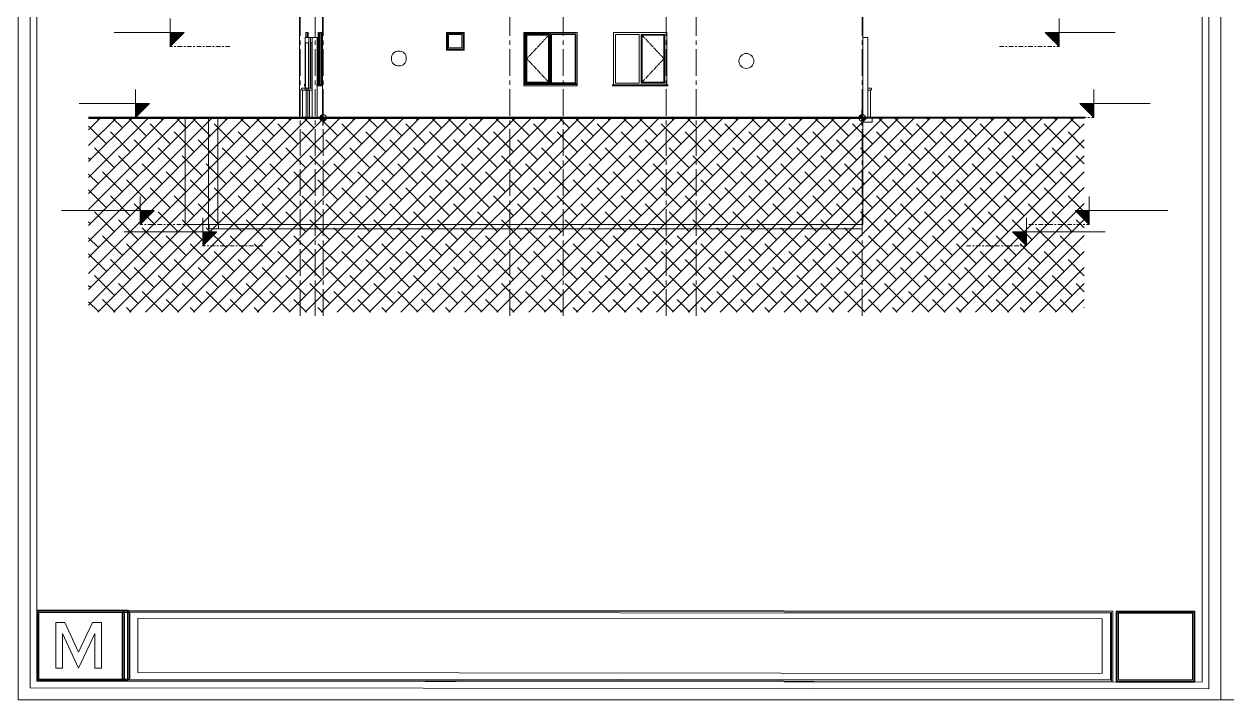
# Model space of a CAD drawing. Header units: millimetres. Extents: x 1373 to 40779, y 1939 to 6439.
# Drawn here: x 30032 to 33416, y 1939 to 3839 of the extents above; entities that cross this region are included whole.
import ezdxf

# ---------------------------------------------------------------- set-up
doc = ezdxf.new("R2010")
doc.units = ezdxf.units.MM
for name, pattern in [('Center', [3, 1.2, -0.6, 0.6, -0.6]), ('Centre', [1.34939, 0.635, -0.23813, 0.23813, -0.23813]), ('DASHDOTX2', [50.8, 25.4, -12.7, 0, -12.7]), ('IMPORT-CENTER2', [112.5, 75, -12.5, 12.5, -12.5])]:
    doc.linetypes.add(name, pattern=pattern)
for name, color, linetype, lineweight in [('A-ANNO-DIMS', 211, 'Continuous', 18), ('A-DETL', 6, 'Continuous', 30), ('A-FLOR', 192, 'Continuous', 30), ('A-FLOR-LEVL', 51, 'Continuous', 18), ('A-GLAZ', 151, 'Continuous', 18), ('A-WALL', 20, 'Continuous', 9), ('kest', 4, 'DASHDOTX2', 50), ('S-GRID', 252, 'IMPORT-CENTER2', 5), ('ÖLÇÜ', 30, 'Continuous', 20)]:
    doc.layers.add(name, color=color, linetype=linetype, lineweight=lineweight)
doc.layers.add('TEFRIŞ', color=7, linetype='Continuous')
doc.layers.add('Çember', color=7, linetype='Continuous')

# ---------------------------------------------------------------- blocks, each defined once
blk = doc.blocks.new('RFFRFR')
at = {"layer": 'A-FLOR-LEVL'}
for points in [[(27079, -1469.4), (27079, -1508.9), (27039.6, -1469.4)], [(27079, -1772.2), (27079, -1811.7), (27039.6, -1772.2)], [(27079, -2072.2), (27079, -2111.7), (27039.6, -2072.2)], [(27079, -2372.2), (27079, -2411.7), (27039.6, -2372.2)], [(27079, -2672.2), (27079, -2711.7), (27039.6, -2672.2)], [(27097.9, -2972.2), (27097.9, -3011.7), (27058.4, -2972.2)], [(26981.1, -3072.2), (26981.1, -3111.7), (26941.6, -3072.2)], [(27079, -3271.7), (27079, -3311.2), (27039.6, -3271.7)], [(27065.5, -3572.2), (27065.5, -3611.7), (27026, -3572.2)], [(26889.4, -3632.2), (26889.4, -3671.7), (26849.9, -3632.2)]]:
    blk.add_hatch(color=256, dxfattribs=at).paths.add_polyline_path(points)
for p, q in [((27079, -1508.9), (27079, -1430)), ((27039.6, -1469.4), (27079, -1508.9)), ((27039.6, -1469.4), (27237, -1469.4)), ((27079, -1811.7), (27079, -1732.7)), ((27039.6, -1772.2), (27079, -1811.7)), ((27039.6, -1772.2), (27237, -1772.2)), ((27079, -2111.7), (27079, -2032.7)), ((27039.6, -2072.2), (27079, -2111.7)), ((27039.6, -2072.2), (27237, -2072.2)), ((27079, -2411.7), (27079, -2332.7)), ((27039.6, -2372.2), (27079, -2411.7)), ((27039.6, -2372.2), (27237, -2372.2)), ((27079, -2711.7), (27079, -2632.7)), ((27039.6, -2672.2), (27079, -2711.7)), ((27039.6, -2672.2), (27237, -2672.2)), ((27097.9, -3011.7), (27097.9, -2932.7)), ((27058.4, -2972.2), (27097.9, -3011.7)), ((27058.4, -2972.2), (27255.9, -2972.2)), ((26981.1, -3111.7), (26981.1, -3032.7)), ((26941.6, -3072.2), (26981.1, -3111.7)), ((26941.6, -3072.2), (27139.1, -3072.2)), ((27079, -3311.2), (27079, -3232.2)), ((27039.6, -3271.7), (27079, -3311.2)), ((27039.6, -3271.7), (27237, -3271.7)), ((27065.5, -3611.7), (27065.5, -3532.7)), ((27026, -3572.2), (27065.5, -3611.7)), ((27026, -3572.2), (27286.7, -3572.2)), ((26889.4, -3671.7), (26889.4, -3592.7)), ((26849.9, -3632.2), (26889.4, -3671.7)), ((26849.9, -3632.2), (27110.6, -3632.2))]:
    blk.add_line(p, q, dxfattribs=at)
at = {"layer": 'A-FLOR-LEVL', "linetype": 'Centre', "ltscale": 20}
for p, q in [((26909.9, -1508.9), (27079, -1508.9)), ((26909.9, -1811.7), (27079, -1811.7)), ((26909.9, -2111.7), (27079, -2111.7)), ((26909.9, -2411.7), (27079, -2411.7)), ((26909.9, -2711.7), (27079, -2711.7)), ((26929.9, -3011.7), (27099, -3011.7)), ((26813.1, -3111.7), (26982.2, -3111.7)), ((26909.9, -3311.2), (27079, -3311.2)), ((26896.4, -3611.7), (27065.5, -3611.7)), ((26720.2, -3671.7), (26889.4, -3671.7))]:
    blk.add_line(p, q, dxfattribs=at)
blk = doc.blocks.new('JTIRJRT')
at = {"layer": 'A-FLOR-LEVL'}
for points in [[(21893.2, -1469.4), (21893.2, -1508.9), (21932.7, -1469.4)], [(21893.2, -1772.2), (21893.2, -1811.7), (21932.7, -1772.2)], [(21893.2, -2072.2), (21893.2, -2111.7), (21932.7, -2072.2)], [(21893.2, -2372.2), (21893.2, -2411.7), (21932.7, -2372.2)], [(21893.2, -2672.2), (21893.2, -2711.7), (21932.7, -2672.2)], [(21874.3, -2972.2), (21874.3, -3011.7), (21913.8, -2972.2)], [(21991.1, -3072.2), (21991.1, -3111.7), (22030.6, -3072.2)], [(21893.2, -3271.7), (21893.2, -3311.2), (21932.7, -3271.7)], [(21906.7, -3572.2), (21906.7, -3611.7), (21946.2, -3572.2)], [(22082.9, -3632.2), (22082.9, -3671.7), (22122.4, -3632.2)]]:
    blk.add_hatch(color=256, dxfattribs=at).paths.add_polyline_path(points)
for p, q in [((21893.2, -1508.9), (21893.2, -1430)), ((21932.7, -1469.4), (21735.2, -1469.4)), ((21932.7, -1469.4), (21893.2, -1508.9)), ((21893.2, -1811.7), (21893.2, -1732.7)), ((21932.7, -1772.2), (21735.2, -1772.2)), ((21932.7, -1772.2), (21893.2, -1811.7)), ((21893.2, -2111.7), (21893.2, -2032.7)), ((21932.7, -2072.2), (21735.2, -2072.2)), ((21932.7, -2072.2), (21893.2, -2111.7)), ((21893.2, -2411.7), (21893.2, -2332.7)), ((21932.7, -2372.2), (21735.2, -2372.2)), ((21932.7, -2372.2), (21893.2, -2411.7)), ((21893.2, -2711.7), (21893.2, -2632.7)), ((21932.7, -2672.2), (21735.2, -2672.2)), ((21932.7, -2672.2), (21893.2, -2711.7)), ((21874.3, -3011.7), (21874.3, -2932.7)), ((21913.8, -2972.2), (21716.4, -2972.2)), ((21913.8, -2972.2), (21874.3, -3011.7)), ((21991.1, -3111.7), (21991.1, -3032.7)), ((22030.6, -3072.2), (21833.2, -3072.2)), ((22030.6, -3072.2), (21991.1, -3111.7)), ((21893.2, -3311.2), (21893.2, -3232.2)), ((21932.7, -3271.7), (21735.2, -3271.7)), ((21932.7, -3271.7), (21893.2, -3311.2)), ((22075.9, -3311.7), (21878.4, -3311.7)), ((21906.7, -3611.7), (21906.7, -3532.7)), ((21946.2, -3572.2), (21685.5, -3572.2)), ((21946.2, -3572.2), (21906.7, -3611.7)), ((22082.9, -3671.7), (22082.9, -3592.7)), ((22122.4, -3632.2), (21861.7, -3632.2)), ((22122.4, -3632.2), (22082.9, -3671.7))]:
    blk.add_line(p, q, dxfattribs=at)
at = {"layer": 'A-FLOR-LEVL', "linetype": 'Centre', "ltscale": 20}
for p, q in [((22062.3, -1508.9), (21893.2, -1508.9)), ((22062.3, -1811.7), (21893.2, -1811.7)), ((22062.3, -2111.7), (21893.2, -2111.7)), ((22062.3, -2411.7), (21893.2, -2411.7)), ((22062.3, -2711.7), (21893.2, -2711.7)), ((22042.4, -3011.7), (21873.3, -3011.7)), ((22159.2, -3111.7), (21990, -3111.7)), ((22062.3, -3311.2), (21893.2, -3311.2)), ((22075.9, -3611.7), (21906.7, -3611.7)), ((22252, -3671.7), (22082.9, -3671.7))]:
    blk.add_line(p, q, dxfattribs=at)
blk = doc.blocks.new('sfthgfhfgh')
at = {"layer": 'ÖLÇÜ'}
h = blk.add_hatch(color=256, dxfattribs=at)
h.paths.add_polyline_path([(-3322, 15884), (-3321, 15834), (-3272, 15835, 0.414214)])
h.paths.add_polyline_path([(-3371, 15834, 0.414214), (-3321, 15785), (-3321, 15834)])
at = {"layer": 'TEFRIŞ', "color": 4}
blk.add_line((-3320, 15720), (-3322, 15951), dxfattribs=at)
at = {"layer": 'ÖLÇÜ'}
blk.add_line((-3406, 15834), (-2971, 15838), dxfattribs=at)
blk.add_circle((-3321, 15834), 49.5, dxfattribs=at)

msp = doc.modelspace()

# ---------------------------------------------------------------- hatches: boundary and pattern name
at = {"layer": 'A-DETL', "lineweight": 25}
h = msp.add_hatch(dxfattribs=at)
h.set_pattern_fill('ANSI38', color=8, scale=10)
h.paths.add_polyline_path([(30213.6, 3575.8), (33014.1, 3575.8), (33014.1, 3028.9), (30213.6, 3028.9)])

# ---------------------------------------------------------------- linework, layer by layer
at = {"layer": 'A-ANNO-DIMS', "lineweight": 18, "ltscale": 2}
for p, q in [((30067.5, 1991.1), (30067.5, 2191.1)), ((30067.5, 2191.1), (30314.1, 2191.1)), ((30067.5, 1991.1), (30067.5, 2191.1)), ((30070.7, 2188), (30311, 2188)), ((30070.7, 1994.2), (30070.7, 2188)), ((30073.8, 2184.9), (30307.9, 2184.9)), ((30073.8, 1997.4), (30073.8, 2184.9)), ((30329.4, 2184.9), (30090.9, 2184.9)), ((30326.2, 2188), (30094, 2188)), ((30323.1, 2191.1), (30097.1, 2191.1)), ((30307.9, 1997.4), (30307.9, 2184.9)), ((30311, 1994.2), (30311, 2188)), ((30314.1, 1991.1), (30314.1, 2191.1)), ((30323.1, 2191.1), (33094.2, 2188.7)), ((30323.1, 1991.1), (30323.1, 2191.1)), ((30326.2, 2188), (33091, 2185.5)), ((30326.2, 1994.2), (30326.2, 2188)), ((30329.4, 2184.9), (33087.9, 2182.4)), ((30329.4, 1997.4), (30329.4, 2184.9)), ((33064.6, 2166.4), (30351.5, 2168.9)), ((30351.5, 2015.8), (30351.5, 2168.9)), ((33064.6, 2013.3), (33064.6, 2166.4)), ((33087.9, 1994.9), (33087.9, 2182.4)), ((33091, 1991.8), (33091, 2185.5)), ((33094.2, 1988.7), (33094.2, 2188.7)), ((33104.1, 2188.7), (33325.2, 2188.7)), ((33104.1, 1988.7), (33104.1, 2188.7)), ((33107.2, 2185.5), (33322.1, 2185.5)), ((33107.2, 1991.8), (33107.2, 2185.5)), ((33110.3, 2182.4), (33319, 2182.4)), ((33110.3, 1994.9), (33110.3, 2182.4)), ((33319, 1994.9), (33319, 2182.4)), ((33322.1, 1991.8), (33322.1, 2185.5)), ((33325.2, 1988.7), (33325.2, 2188.7)), ((30121.4, 2028.3), (30121.4, 2156.4)), ((30121.4, 2028.3), (30121.4, 2156.4)), ((30121.4, 2156.4), (30146.4, 2156.4)), ((30146.4, 2156.4), (30185.5, 2072.5)), ((30185.5, 2072.5), (30224.6, 2156.4)), ((30224.6, 2156.4), (30249.6, 2156.4)), ((30249.6, 2028.3), (30249.6, 2156.4)), ((30140.2, 2028.3), (30140.2, 2125.4)), ((30140.2, 2125.4), (30185.5, 2028.1)), ((30185.5, 2028.1), (30230.8, 2125.4)), ((30230.8, 2028.3), (30230.8, 2125.4)), ((30073.8, 1997.4), (30307.9, 1997.4)), ((30329.4, 1997.4), (30090.9, 1997.4)), ((30121.4, 2028.3), (30140.2, 2028.3)), ((30230.8, 2028.3), (30249.6, 2028.3)), ((30329.4, 1997.4), (33087.9, 1994.9)), ((33064.6, 2013.3), (30351.5, 2015.8)), ((30067.5, 1991.1), (30314.1, 1991.1)), ((30070.7, 1994.2), (30311, 1994.2)), ((30326.2, 1994.2), (30094, 1994.2)), ((30323.1, 1991.1), (30097.1, 1991.1)), ((30323.1, 1991.1), (33094.2, 1988.7)), ((30326.2, 1994.2), (33091, 1991.8)), ((33104.1, 1988.7), (33325.2, 1988.7)), ((33107.2, 1991.8), (33322.1, 1991.8)), ((33110.3, 1994.9), (33319, 1994.9))]:
    msp.add_line(p, q, dxfattribs=at)
for points in [[(30015, 1938.6), (33398.7, 1938.6), (33398.7, 6438.6), (30015, 6438.6)], [(33398.7, 1938.6), (37002.5, 1938.6), (37002.5, 6438.6), (33398.7, 6438.6)], [(30048.8, 1972.4), (33365, 1969.9), (33365, 6402.4), (30048.8, 6404.9)], [(30067.5, 1991.1), (33346.2, 1988.7), (33346.2, 6383.7), (30067.5, 6386.1)]]:
    msp.add_lwpolyline(points, close=True, dxfattribs=at)
at = {"layer": 'A-FLOR', "color": 1, "lineweight": 20}
for p, q in [((30551.2, 3275.8), (30551.2, 3263.8)), ((32389.2, 3263.8), (30551.2, 3263.8)), ((30552.9, 3275.8), (30552.9, 3263.8)), ((30579, 3275.8), (30579, 3263.8)), ((32389.2, 3275.8), (32389.2, 3263.8))]:
    msp.add_line(p, q, dxfattribs=at)
at = {"layer": 'A-GLAZ'}
for p, q in [((30833, 3801.8), (30823, 3801.8)), ((30823, 3801.8), (30823, 3659.3)), ((30828.6, 3811.7), (30829.1, 3812.8)), ((30828.6, 3801.8), (30828.6, 3811.7)), ((30831.1, 3811.7), (30828.6, 3811.7)), ((30829.3, 3807.8), (30828.7, 3809.5)), ((30828.7, 3809.5), (30828.7, 3801.8)), ((30831.1, 3809.5), (30828.7, 3809.5)), ((30829.1, 3812.8), (30831.1, 3812.8)), ((30829.3, 3807.8), (30829.3, 3801.8)), ((30831.1, 3807.8), (30829.3, 3807.8)), ((30829.6, 3815.8), (30829.6, 3812.8)), ((30833, 3659.3), (30833, 3801.8)), ((30838, 3801.8), (30833, 3801.8)), ((30842.5, 3801.8), (30838, 3801.8)), ((30838, 3801.8), (30838, 3659.3)), ((30842.5, 3576.8), (30842.5, 3801.8)), ((30856.5, 3801.8), (30842.5, 3801.8)), ((30856.5, 3801.8), (30856.5, 3669.2)), ((31220, 3815.8), (31220, 3765.8)), ((31270, 3815.8), (31220, 3815.8)), ((31223.2, 3812.6), (31266.8, 3812.6)), ((31223.2, 3769), (31223.2, 3812.6)), ((31226.3, 3809.5), (31263.7, 3809.5)), ((31226.3, 3772.1), (31226.3, 3809.5)), ((31263.7, 3809.5), (31263.7, 3772.1)), ((31266.8, 3812.6), (31266.8, 3769)), ((31270, 3765.8), (31270, 3815.8)), ((31441, 3671.1), (31441, 3812.8)), ((31442, 3811.7), (31441, 3812.8)), ((31441, 3812.8), (31512.5, 3812.8)), ((31442, 3672.1), (31442, 3811.7)), ((31511.4, 3811.7), (31442, 3811.7)), ((31446, 3807.8), (31444.2, 3809.5)), ((31444.2, 3809.5), (31444.2, 3674.3)), ((31509.2, 3809.5), (31444.2, 3809.5)), ((31446, 3807.8), (31446, 3676.1)), ((31507.5, 3807.8), (31446, 3807.8)), ((31509.2, 3809.5), (31507.5, 3807.8)), ((31507.5, 3676.1), (31507.5, 3807.8)), ((31509.2, 3674.3), (31509.2, 3809.5)), ((31512.5, 3812.8), (31511.4, 3811.7)), ((31511.4, 3811.7), (31511.4, 3672.1)), ((31512.5, 3812.8), (31512.5, 3671.1)), ((31515.5, 3672.1), (31515.5, 3811.8)), ((31515.5, 3811.8), (31584, 3811.8)), ((31515.5, 3809.8), (31515.5, 3811.8)), ((31584, 3811.8), (31515.5, 3811.8)), ((31582, 3809.8), (31515.5, 3809.8)), ((31582, 3809.8), (31582, 3674.1)), ((31584, 3811.8), (31584, 3672.1)), ((31584, 3672.1), (31584, 3811.8)), ((31696, 3673.3), (31696, 3809.8)), ((31696, 3809.8), (31762.5, 3809.8)), ((31762.5, 3809.8), (31762.5, 3673.3)), ((31768.3, 3673.3), (31768.3, 3809.8)), ((31768.3, 3809.8), (31834, 3809.8)), ((31769.4, 3808.8), (31769.4, 3675)), ((31769.4, 3808.8), (31833, 3808.8)), ((31770.5, 3807.8), (31769.4, 3808.8)), ((31770.5, 3676.1), (31770.5, 3807.8)), ((31770.5, 3807.8), (31832, 3807.8)), ((31833, 3808.8), (31832, 3807.8)), ((31832, 3807.8), (31832, 3676.1)), ((31833, 3675), (31833, 3808.8)), ((31834, 3809.8), (31834, 3673.3)), ((32391.2, 3801.8), (32405.2, 3801.8)), ((32405.2, 3801.8), (32405.2, 3576.8)), ((30823.6, 3659.3), (30823.6, 3786.8)), ((30823.6, 3786.8), (30832.3, 3786.8)), ((30832.3, 3786.8), (30832.3, 3659.3)), ((30838.3, 3659.3), (30838.3, 3786.8)), ((30838.3, 3786.8), (30842.2, 3786.8)), ((30842.2, 3786.8), (30842.2, 3659.3)), ((31220, 3765.8), (31270, 3765.8)), ((31266.8, 3769), (31223.2, 3769)), ((31263.7, 3772.1), (31226.3, 3772.1)), ((30825.2, 3659.3), (30815.6, 3659.3)), ((30815.8, 3659.3), (30815.6, 3659.3)), ((30820.8, 3669.1), (30823, 3669.5)), ((30820.8, 3665.8), (30820.8, 3669.1)), ((30823, 3669.1), (30820.8, 3669.1)), ((30823, 3665.8), (30820.8, 3665.8)), ((30830.5, 3659.3), (30825.2, 3659.3)), ((30834.8, 3659.3), (30830.5, 3659.3)), ((30842.5, 3659.3), (30834.8, 3659.3)), ((30855.9, 3669.1), (30862, 3670.1)), ((30855.9, 3665.8), (30855.9, 3669.1)), ((30858.3, 3669.1), (30855.9, 3669.1)), ((30858.3, 3665.8), (30855.9, 3665.8)), ((30856.5, 3665.8), (30856.5, 3576.8)), ((30862, 3669.7), (30858.3, 3669.1)), ((30858.3, 3669.1), (30858.3, 3665.8)), ((30858.3, 3665.8), (30862, 3665.8)), ((30862.8, 3668.3), (30865.8, 3668.3)), ((30862.8, 3665.8), (30862.8, 3668.3)), ((30865.8, 3665.8), (30862.8, 3665.8)), ((30865.8, 3668.3), (30868.3, 3668.3)), ((30865.8, 3668.3), (30865.8, 3665.8)), ((30868.3, 3665.8), (30865.8, 3665.8)), ((30868.3, 3668.3), (30868.3, 3665.8)), ((31438, 3670.9), (31588, 3670.9)), ((31588, 3670.7), (31438, 3670.7)), ((31588, 3670.2), (31438, 3670.2)), ((31438, 3669.1), (31438, 3669.7)), ((31438, 3665.8), (31438, 3669.1)), ((31588, 3669.1), (31438, 3669.1)), ((31588, 3665.8), (31438, 3665.8)), ((31442, 3672.1), (31441, 3671.1)), ((31512.5, 3671.1), (31441, 3671.1)), ((31511.4, 3672.1), (31442, 3672.1)), ((31446, 3676.1), (31444.2, 3674.3)), ((31444.2, 3674.3), (31509.2, 3674.3)), ((31446, 3676.1), (31507.5, 3676.1)), ((31507.5, 3676.1), (31509.2, 3674.3)), ((31511.4, 3672.1), (31512.5, 3671.1)), ((31582, 3674.1), (31515.5, 3674.1)), ((31515.5, 3674.1), (31515.5, 3672.1)), ((31584, 3672.1), (31515.5, 3672.1)), ((31515.5, 3672.1), (31584, 3672.1)), ((31588, 3669.7), (31588, 3669.1)), ((31588, 3669.1), (31588, 3665.8)), ((31687.5, 3668.3), (31842.5, 3668.3)), ((31687.5, 3665.8), (31687.5, 3668.3)), ((31842.5, 3665.8), (31687.5, 3665.8)), ((31762.5, 3673.3), (31696, 3673.3)), ((31834, 3673.3), (31768.3, 3673.3)), ((31769.4, 3675), (31770.5, 3676.1)), ((31769.4, 3675), (31833, 3675)), ((31832, 3676.1), (31770.5, 3676.1)), ((31833, 3675), (31832, 3676.1)), ((31842.5, 3668.3), (31842.5, 3665.8)), ((32412.8, 3659.3), (32405.2, 3659.3)), ((30815.6, 3653.4), (30815.6, 3575.8)), ((30815.6, 3653.3), (30825.2, 3653.3)), ((30815.6, 3653.3), (30815.8, 3653.3)), ((30825.2, 3653.4), (30825.2, 3575.8)), ((30825.2, 3653.3), (30830.5, 3653.3)), ((30830.5, 3653.3), (30834.8, 3653.3)), ((30830.5, 3653.3), (30830.5, 3575.8)), ((30834.8, 3653.4), (30834.8, 3575.8)), ((30834.8, 3653.3), (30842.5, 3653.3)), ((30842.4, 3653.3), (30842.4, 3575.8)), ((32405.2, 3653.3), (32412.8, 3653.3)), ((32412.8, 3653.4), (32412.8, 3575.8)), ((30842.5, 3576.8), (30856.5, 3576.8)), ((32405.2, 3576.8), (32391.2, 3576.8)), ((32391.2, 3575.8), (32417.2, 3575.8)), ((32417.2, 3563.8), (32391.2, 3563.8)), ((32405.2, 3575.8), (32405.2, 3576.8)), ((32417.2, 3563.8), (32417.2, 3575.8))]:
    msp.add_line(p, q, dxfattribs=at)
at = {"layer": 'A-GLAZ', "linetype": 'Center'}
for p, q in [((31507.5, 3807.8), (31446, 3741.9)), ((31770.5, 3807.8), (31832, 3741.9)), ((31507.5, 3676.1), (31446, 3741.9)), ((31770.5, 3676.1), (31832, 3741.9))]:
    msp.add_line(p, q, dxfattribs=at)
at = {"layer": 'A-GLAZ'}
for points, knots in [([(30815.6, 3659.3), (30815.6, 3659.3), (30815.4, 3659.3), (30815.2, 3659.3), (30815, 3659.2), (30814.8, 3659.2), (30814.6, 3659.1), (30814.4, 3659.1), (30814.3, 3659), (30814.1, 3658.9), (30813.9, 3658.8), (30813.7, 3658.6), (30813.5, 3658.5), (30813.3, 3658.3), (30813.1, 3658.1), (30812.9, 3657.8), (30812.7, 3657.4), (30812.6, 3656.9), (30812.5, 3656.6), (30812.5, 3656.3)], [0.5, 0.5, 0.5, 0.5, 0.5208333, 0.5416667, 0.5625, 0.5833333, 0.6041667, 0.625, 0.6458333, 0.6666667, 0.6875, 0.7083333, 0.75, 0.7708333, 0.7916667, 0.8333333, 0.875, 0.9166667, 1, 1, 1, 1]), ([(30812.5, 3656.3), (30812.5, 3656), (30812.6, 3655.6), (30812.7, 3655.1), (30812.9, 3654.8), (30813.1, 3654.5), (30813.3, 3654.3), (30813.5, 3654.1), (30813.7, 3653.9), (30814, 3653.7), (30814.3, 3653.6), (30814.4, 3653.5), (30814.6, 3653.4), (30814.8, 3653.4), (30815, 3653.3), (30815.2, 3653.3), (30815.4, 3653.3), (30815.6, 3653.3), (30815.6, 3653.3)], [0, 0, 0, 0, 0.0833333, 0.125, 0.1666667, 0.2083333, 0.2291667, 0.25, 0.2916667, 0.3333333, 0.3541667, 0.375, 0.3958333, 0.4166667, 0.4375, 0.4583333, 0.4791667, 0.5, 0.5, 0.5, 0.5]), ([(30825.2, 3659.3), (30825.1, 3659.3), (30825, 3659.3), (30824.8, 3659.3), (30824.6, 3659.2), (30824.4, 3659.2), (30824.2, 3659.1), (30824.1, 3659.1), (30823.9, 3659), (30823.7, 3658.9), (30823.6, 3658.8), (30823.4, 3658.6), (30823.2, 3658.5), (30823, 3658.3), (30822.9, 3658.1), (30822.7, 3657.8), (30822.5, 3657.4), (30822.3, 3656.9), (30822.3, 3656.6), (30822.3, 3656.3)], [0.5, 0.5, 0.5, 0.5, 0.5208333, 0.5416667, 0.5625, 0.5833333, 0.6041667, 0.625, 0.6458333, 0.6666667, 0.6875, 0.7083333, 0.75, 0.7708333, 0.7916667, 0.8333333, 0.875, 0.9166667, 1, 1, 1, 1]), ([(30822.3, 3656.3), (30822.3, 3656), (30822.3, 3655.6), (30822.5, 3655.1), (30822.7, 3654.8), (30822.9, 3654.5), (30823, 3654.3), (30823.2, 3654.1), (30823.4, 3653.9), (30823.7, 3653.7), (30823.9, 3653.6), (30824.1, 3653.5), (30824.2, 3653.4), (30824.4, 3653.4), (30824.6, 3653.3), (30824.8, 3653.3), (30825, 3653.3), (30825.1, 3653.3), (30825.2, 3653.3)], [0, 0, 0, 0, 0.0833333, 0.125, 0.1666667, 0.2083333, 0.2291667, 0.25, 0.2916667, 0.3333333, 0.3541667, 0.375, 0.3958333, 0.4166667, 0.4375, 0.4583333, 0.4791667, 0.5, 0.5, 0.5, 0.5]), ([(30830.5, 3659.3), (30830.5, 3659.3), (30830.3, 3659.3), (30830.1, 3659.3), (30829.9, 3659.2), (30829.7, 3659.2), (30829.6, 3659.1), (30829.4, 3659.1), (30829.2, 3659), (30829, 3658.9), (30828.8, 3658.8), (30828.6, 3658.6), (30828.4, 3658.5), (30828.2, 3658.3), (30828.1, 3658.1), (30827.9, 3657.8), (30827.7, 3657.4), (30827.5, 3656.9), (30827.5, 3656.6), (30827.5, 3656.3)], [0.5, 0.5, 0.5, 0.5, 0.5208333, 0.5416667, 0.5625, 0.5833333, 0.6041667, 0.625, 0.6458333, 0.6666667, 0.6875, 0.7083333, 0.75, 0.7708333, 0.7916667, 0.8333333, 0.875, 0.9166667, 1, 1, 1, 1]), ([(30827.5, 3656.3), (30827.5, 3656), (30827.5, 3655.6), (30827.7, 3655.1), (30827.9, 3654.8), (30828.1, 3654.5), (30828.2, 3654.3), (30828.4, 3654.1), (30828.7, 3653.9), (30829, 3653.7), (30829.2, 3653.6), (30829.4, 3653.5), (30829.6, 3653.4), (30829.7, 3653.4), (30829.9, 3653.3), (30830.1, 3653.3), (30830.3, 3653.3), (30830.5, 3653.3), (30830.5, 3653.3)], [0, 0, 0, 0, 0.0833333, 0.125, 0.1666667, 0.2083333, 0.2291667, 0.25, 0.2916667, 0.3333333, 0.3541667, 0.375, 0.3958333, 0.4166667, 0.4375, 0.4583333, 0.4791667, 0.5, 0.5, 0.5, 0.5]), ([(30834.8, 3659.3), (30834.7, 3659.3), (30834.6, 3659.3), (30834.4, 3659.3), (30834.2, 3659.2), (30834, 3659.2), (30833.9, 3659.1), (30833.7, 3659.1), (30833.5, 3659), (30833.3, 3658.9), (30833.2, 3658.8), (30833, 3658.6), (30832.8, 3658.5), (30832.6, 3658.3), (30832.4, 3658.1), (30832.3, 3657.8), (30832.1, 3657.4), (30831.9, 3656.9), (30831.9, 3656.6), (30831.9, 3656.3)], [0.5, 0.5, 0.5, 0.5, 0.5208333, 0.5416667, 0.5625, 0.5833333, 0.6041667, 0.625, 0.6458333, 0.6666667, 0.6875, 0.7083333, 0.75, 0.7708333, 0.7916667, 0.8333333, 0.875, 0.9166667, 1, 1, 1, 1]), ([(30831.9, 3656.3), (30831.9, 3656), (30831.9, 3655.6), (30832.1, 3655.1), (30832.3, 3654.8), (30832.4, 3654.5), (30832.6, 3654.3), (30832.8, 3654.1), (30833, 3653.9), (30833.3, 3653.7), (30833.5, 3653.6), (30833.7, 3653.5), (30833.9, 3653.4), (30834, 3653.4), (30834.2, 3653.3), (30834.4, 3653.3), (30834.6, 3653.3), (30834.7, 3653.3), (30834.8, 3653.3)], [0, 0, 0, 0, 0.0833333, 0.125, 0.1666667, 0.2083333, 0.2291667, 0.25, 0.2916667, 0.3333333, 0.3541667, 0.375, 0.3958333, 0.4166667, 0.4375, 0.4583333, 0.4791667, 0.5, 0.5, 0.5, 0.5]), ([(32412.8, 3659.3), (32412.9, 3659.3), (32413, 3659.3), (32413.2, 3659.3), (32413.4, 3659.2), (32413.6, 3659.2), (32413.8, 3659.1), (32414, 3659.1), (32414.1, 3659), (32414.3, 3658.9), (32414.5, 3658.8), (32414.7, 3658.6), (32414.9, 3658.5), (32415.1, 3658.3), (32415.2, 3658.1), (32415.4, 3657.8), (32415.6, 3657.4), (32415.8, 3656.9), (32415.8, 3656.6), (32415.8, 3656.3)], [0.5, 0.5, 0.5, 0.5, 0.5208333, 0.5416667, 0.5625, 0.5833333, 0.6041667, 0.625, 0.6458333, 0.6666667, 0.6875, 0.7083333, 0.75, 0.7708333, 0.7916667, 0.8333333, 0.875, 0.9166667, 1, 1, 1, 1]), ([(32415.8, 3656.3), (32415.8, 3656), (32415.8, 3655.6), (32415.6, 3655.1), (32415.4, 3654.8), (32415.2, 3654.5), (32415.1, 3654.3), (32414.9, 3654.1), (32414.6, 3653.9), (32414.4, 3653.7), (32414.1, 3653.6), (32414, 3653.5), (32413.8, 3653.4), (32413.6, 3653.4), (32413.4, 3653.3), (32413.2, 3653.3), (32413, 3653.3), (32412.9, 3653.3), (32412.8, 3653.3)], [0, 0, 0, 0, 0.0833333, 0.125, 0.1666667, 0.2083333, 0.2291667, 0.25, 0.2916667, 0.3333333, 0.3541667, 0.375, 0.3958333, 0.4166667, 0.4375, 0.4583333, 0.4791667, 0.5, 0.5, 0.5, 0.5])]:
    msp.add_open_spline(points, degree=3, knots=knots, dxfattribs=at)
at = {"layer": 'A-WALL'}
for p, q in [((30806.8, 3863.8), (30806.8, 3575.8)), ((30850.8, 3863.8), (30850.8, 3801.8)), ((30871, 3575.8), (30871, 3863.8)), ((32391.2, 3863.8), (32391.2, 3575.8)), ((30824.6, 3801.8), (30824.6, 3815.8)), ((30824.6, 3815.8), (30831.1, 3815.8)), ((30831.1, 3815.8), (30831.1, 3801.8)), ((30859.7, 3669.7), (30859.7, 3815.8)), ((30859.7, 3815.8), (30862, 3815.8)), ((30862, 3815.8), (30862, 3665.8)), ((30865.3, 3668.3), (30865.3, 3815.8)), ((30865.3, 3815.8), (30868.3, 3815.8)), ((30868.3, 3815.8), (30868.3, 3668.3)), ((31220, 3765.8), (31220, 3815.8)), ((31220, 3815.8), (31270, 3815.8)), ((31270, 3815.8), (31270, 3765.8)), ((31438, 3669.7), (31438, 3815.8)), ((31438, 3815.8), (31588, 3815.8)), ((31588, 3815.8), (31588, 3669.7)), ((31690, 3668.3), (31690, 3815.8)), ((31690, 3815.8), (31840, 3815.8)), ((31840, 3815.8), (31840, 3668.3)), ((31270, 3765.8), (31220, 3765.8)), ((32391.2, 3575.8), (30485.4, 3575.8)), ((30485.4, 3575.8), (30485.4, 3275.8)), ((30550.7, 3575.8), (30550.7, 3275.8)), ((30576.7, 3575.8), (30576.7, 3275.8)), ((30850.8, 3576.8), (30850.8, 3575.8)), ((32391.2, 3575.8), (32391.2, 3275.8)), ((30485.4, 3275.8), (32391.2, 3275.8))]:
    msp.add_line(p, q, dxfattribs=at)
at = {"layer": 'kest', "color": 3, "linetype": 'ByBlock'}
msp.add_lwpolyline([(33015.2, 3576.3), (32389.2, 3575.8), (30873, 3575.8), (30213.6, 3575.8)], dxfattribs=at)
at = {"layer": 'S-GRID', "lineweight": 18}
for p, q in [((30808.9, 3018.3), (30808.9, 5488.7)), ((30851.2, 3018.3), (30851.2, 5488.7)), ((30873, 3018.3), (30873, 5488.7)), ((31398, 3018.3), (31398, 5488.7)), ((31548, 3018.3), (31548, 5488.7)), ((31838, 3018.3), (31838, 5488.7)), ((31923, 3018.3), (31923, 5488.7)), ((32389.2, 3018.3), (32389.2, 5488.7))]:
    msp.add_line(p, q, dxfattribs=at)
at = {"layer": 'Çember', "color": 1, "linetype": 'Continuous', "lineweight": 5}
for centre in [(31086.2, 3742.4), (32063.9, 3735.5)]:
    msp.add_circle(centre, 21, dxfattribs=at)

# ---------------------------------------------------------------- block references
at = {"layer": 'A-DETL'}
for name, p in [('JTIRJRT', (8452, 6887.5)), ('RFFRFR', (5962.4, 6887.5))]:
    msp.add_blockref(name, p, dxfattribs=at)
at = {"layer": 'A-DETL', "xscale": -0.1870974158142238, "yscale": 0.1870974158142238, "zscale": 0.1870974158142238, "rotation": 0.5566844251430857}
for p in [(30280.5, 607.3), (31796.7, 607.3)]:
    msp.add_blockref('sfthgfhfgh', p, dxfattribs=at)

doc.saveas('drawing.dxf')
